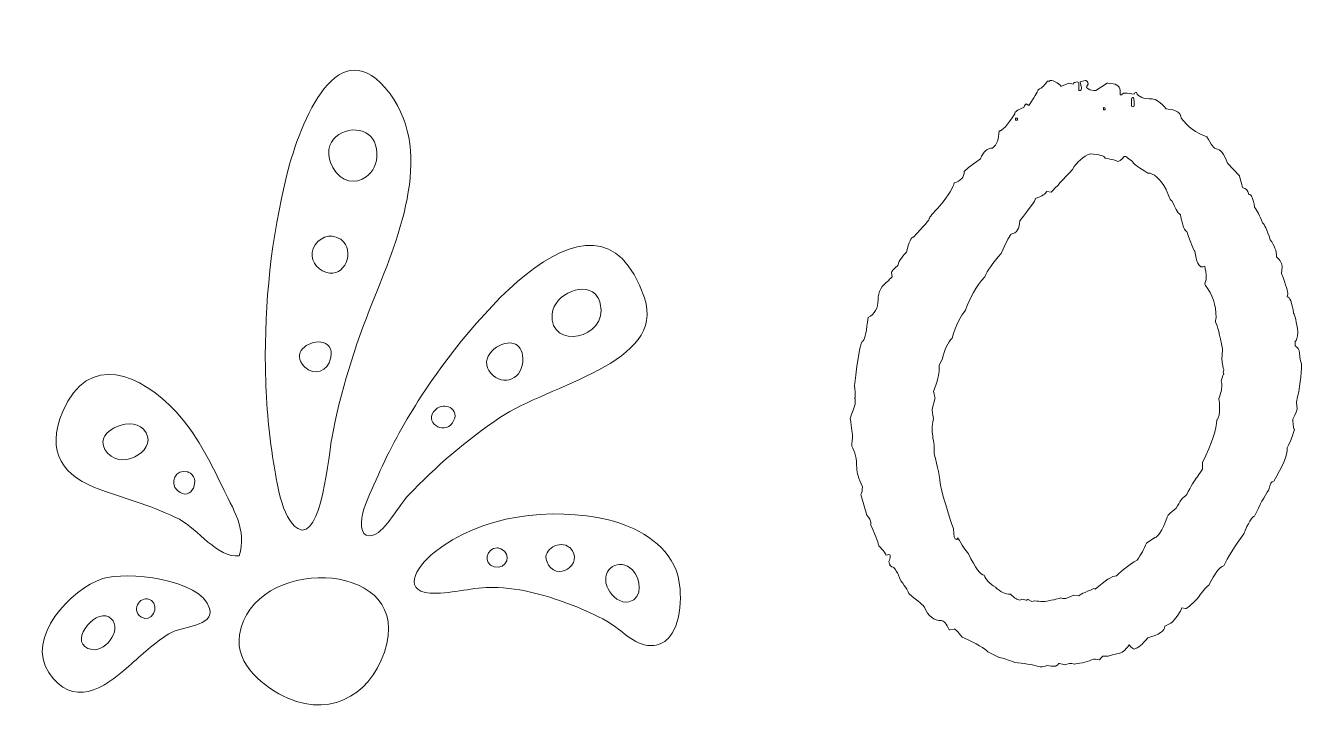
# Model space of a CAD drawing. Header units: inches. Extents: x 1.5 to 13.4, y -15.7 to -0.7.
# Drawn here: x 3.883 to 7.451, y -12.635 to -10.697 of the extents above; entities that cross this region are included whole.
import ezdxf

# ---------------------------------------------------------------- set-up
doc = ezdxf.new("R2010")
doc.units = ezdxf.units.IN
doc.header["$MEASUREMENT"] = 0
doc.layers.add('Layer 1', color=7, linetype='Continuous')

# ---------------------------------------------------------------- blocks, each defined once
blk = doc.blocks.new('block 16')
at = {"layer": 'Layer 1', "lineweight": 0}
blk.add_lwpolyline([(6.6513, -10.9563), (6.6572, -10.9563), (6.6572, -10.9623), (6.6513, -10.9623), (6.6513, -10.9563)], dxfattribs=at)
for points, knots in [([(6.2075, -11.9354), (6.2075, -11.9464), (6.2128, -11.9636), (6.2234, -11.9872), (6.2234, -11.9964), (6.2221, -12.0037), (6.2194, -12.009), (6.2194, -12.009), (6.2354, -12.0668), (6.2354, -12.0668), (6.2433, -12.0724), (6.2473, -12.0817), (6.2473, -12.0946), (6.2619, -12.1288), (6.2692, -12.148), (6.2692, -12.1523), (6.2825, -12.1656), (6.2891, -12.1742), (6.2891, -12.1782), (6.2921, -12.1782), (6.2947, -12.1775), (6.2971, -12.1762), (6.2997, -12.1762), (6.301, -12.1775), (6.301, -12.1802), (6.301, -12.1858), (6.2997, -12.1911), (6.2971, -12.1961), (6.3, -12.2067), (6.304, -12.212), (6.309, -12.212), (6.314, -12.2137), (6.3213, -12.2263), (6.3309, -12.2498), (6.3455, -12.2687), (6.3528, -12.2807), (6.3528, -12.2857), (6.381, -12.3075), (6.3956, -12.3201), (6.3966, -12.3235), (6.4075, -12.3487), (6.4234, -12.3613), (6.4443, -12.3613), (6.4509, -12.3613), (6.4583, -12.3699), (6.4662, -12.3872), (6.4662, -12.3872), (6.4682, -12.3872), (6.4682, -12.3872), (6.4682, -12.3872), (6.4801, -12.3852), (6.4801, -12.3852), (6.4835, -12.3852), (6.4907, -12.3925), (6.502, -12.4071), (6.5438, -12.426), (6.5677, -12.4399), (6.5737, -12.4488), (6.5737, -12.4488), (6.6055, -12.4648), (6.6055, -12.4648), (6.6194, -12.4664), (6.634, -12.4711), (6.6493, -12.4787), (6.6728, -12.48), (6.6967, -12.484), (6.7209, -12.4906), (6.7282, -12.4906), (6.7342, -12.4893), (6.7388, -12.4867), (6.7478, -12.488), (6.7551, -12.4886), (6.7607, -12.4886), (6.7607, -12.4886), (6.7647, -12.4886), (6.7647, -12.4886), (6.77, -12.4853), (6.7727, -12.4827), (6.7727, -12.4807), (6.775, -12.4807), (6.7803, -12.482), (6.7886, -12.4847), (6.7886, -12.4847), (6.8025, -12.4807), (6.8025, -12.4807), (6.8065, -12.4807), (6.8111, -12.4814), (6.8164, -12.4827), (6.8373, -12.48), (6.8553, -12.4754), (6.8702, -12.4687), (6.8715, -12.4687), (6.8768, -12.4694), (6.8861, -12.4707), (6.8914, -12.4641), (6.8947, -12.4608), (6.8961, -12.4608), (6.8961, -12.4608), (6.908, -12.4608), (6.908, -12.4608), (6.909, -12.4608), (6.9196, -12.4581), (6.9398, -12.4528), (6.9481, -12.4528), (6.9581, -12.4449), (6.9697, -12.4289), (6.9766, -12.4369), (6.9813, -12.4409), (6.9836, -12.4409), (6.9939, -12.4386), (7.0065, -12.4279), (7.0214, -12.409), (7.0533, -12.4008), (7.0692, -12.3901), (7.0692, -12.3772), (7.0838, -12.3699), (7.0911, -12.3653), (7.0911, -12.3633), (7.1043, -12.3497), (7.113, -12.3371), (7.1169, -12.3255), (7.1169, -12.3255), (7.1269, -12.3274), (7.1269, -12.3274), (7.1309, -12.3274), (7.1421, -12.3182), (7.1607, -12.2996), (7.172, -12.2817), (7.1826, -12.2691), (7.1926, -12.2618), (7.2085, -12.2289), (7.2224, -12.211), (7.2343, -12.208), (7.245, -12.1842), (7.2635, -12.1543), (7.2901, -12.1185), (7.302, -12.0883), (7.312, -12.0717), (7.3199, -12.0688), (7.3345, -12.0382), (7.3478, -12.0137), (7.3597, -11.9951), (7.3634, -11.9792), (7.368, -11.9712), (7.3737, -11.9712), (7.3989, -11.9311), (7.4115, -11.8999), (7.4115, -11.8777), (7.4211, -11.8595), (7.4277, -11.8422), (7.4314, -11.826), (7.429, -11.826), (7.4277, -11.818), (7.4274, -11.8021), (7.4274, -11.8021), (7.4274, -11.7981), (7.4274, -11.7981), (7.4353, -11.7812), (7.4393, -11.7719), (7.4393, -11.7703), (7.4393, -11.7703), (7.4373, -11.7503), (7.4373, -11.7503), (7.4466, -11.7102), (7.4513, -11.6744), (7.4513, -11.6429), (7.4486, -11.6369), (7.4466, -11.627), (7.4453, -11.613), (7.4453, -11.6031), (7.4413, -11.5964), (7.4333, -11.5931), (7.4333, -11.5931), (7.4333, -11.5812), (7.4333, -11.5812), (7.4377, -11.5776), (7.4403, -11.5689), (7.4413, -11.5553), (7.437, -11.5248), (7.433, -11.5069), (7.4294, -11.5016), (7.4247, -11.4711), (7.4188, -11.4558), (7.4115, -11.4558), (7.4115, -11.4558), (7.4135, -11.4479), (7.4135, -11.4479), (7.4135, -11.4432), (7.4075, -11.424), (7.3955, -11.3902), (7.3955, -11.3868), (7.3962, -11.3815), (7.3975, -11.3742), (7.3975, -11.3643), (7.3922, -11.3543), (7.3816, -11.3444), (7.3816, -11.3275), (7.3756, -11.3116), (7.3637, -11.2966), (7.3551, -11.2681), (7.3478, -11.2522), (7.3418, -11.2489), (7.3345, -11.2293), (7.3272, -11.2147), (7.3199, -11.2051), (7.3169, -11.1812), (7.3116, -11.1693), (7.304, -11.1693), (7.3003, -11.1573), (7.295, -11.1514), (7.2881, -11.1514), (7.2867, -11.1514), (7.2834, -11.1401), (7.2781, -11.1175), (7.2781, -11.1175), (7.2443, -11.0817), (7.2443, -11.0817), (7.2347, -11.0552), (7.2241, -11.0419), (7.2125, -11.0419), (7.2075, -11.0419), (7.1989, -11.0306), (7.1866, -11.0081), (7.1564, -10.9971), (7.1325, -10.9799), (7.1149, -10.9563), (7.1149, -10.9411), (7.101, -10.9325), (7.0732, -10.9305), (7.0572, -10.9119), (7.044, -10.9026), (7.0334, -10.9026), (7.0098, -10.9026), (6.9952, -10.8966), (6.9896, -10.8847), (6.9896, -10.8847), (6.9876, -10.8847), (6.9876, -10.8847), (6.9853, -10.8847), (6.9839, -10.886), (6.9836, -10.8887), (6.9836, -10.8887), (6.9637, -10.8867), (6.9637, -10.8867), (6.9637, -10.8867), (6.9538, -10.8867), (6.9538, -10.8867), (6.9538, -10.8867), (6.9478, -10.8907), (6.9478, -10.8907), (6.9478, -10.8907), (6.9438, -10.8907), (6.9438, -10.8907), (6.9438, -10.8907), (6.9438, -10.8787), (6.9438, -10.8787), (6.9438, -10.8655), (6.9325, -10.8588), (6.91, -10.8588), (6.91, -10.8588), (6.908, -10.8588), (6.908, -10.8588), (6.908, -10.8588), (6.8762, -10.8787), (6.8762, -10.8787), (6.8762, -10.8787), (6.8702, -10.8787), (6.8702, -10.8787), (6.8625, -10.8787), (6.8559, -10.8761), (6.8503, -10.8708), (6.8503, -10.8684), (6.8516, -10.8651), (6.8543, -10.8608), (6.8533, -10.8542), (6.8513, -10.8509), (6.8483, -10.8509), (6.8483, -10.8509), (6.8463, -10.8509), (6.8463, -10.8509), (6.8463, -10.8509), (6.8324, -10.8548), (6.8324, -10.8548), (6.8324, -10.8555), (6.8337, -10.8608), (6.8364, -10.8708), (6.8364, -10.8714), (6.8357, -10.8741), (6.8344, -10.8787), (6.8344, -10.8787), (6.8284, -10.8787), (6.8284, -10.8787), (6.8284, -10.8787), (6.8284, -10.8588), (6.8284, -10.8588), (6.8284, -10.8565), (6.8271, -10.8552), (6.8244, -10.8548), (6.8178, -10.8548), (6.8138, -10.8568), (6.8125, -10.8608), (6.8125, -10.8608), (6.8005, -10.8588), (6.8005, -10.8588), (6.8005, -10.8588), (6.7806, -10.8668), (6.7806, -10.8668), (6.7806, -10.8668), (6.7786, -10.8668), (6.7786, -10.8668), (6.7693, -10.8568), (6.7594, -10.8515), (6.7488, -10.8509), (6.7488, -10.8522), (6.7461, -10.8529), (6.7408, -10.8529), (6.7349, -10.8631), (6.7262, -10.8711), (6.715, -10.8767), (6.7126, -10.884), (6.704, -10.8986), (6.6891, -10.9205), (6.6891, -10.9205), (6.6811, -10.9165), (6.6811, -10.9165), (6.6798, -10.9165), (6.6778, -10.9199), (6.6752, -10.9265), (6.6579, -10.9321), (6.6493, -10.9381), (6.6493, -10.9444), (6.6291, -10.9762), (6.6145, -10.9921), (6.6055, -10.9921), (6.6055, -11.014), (6.5995, -11.03), (6.5876, -11.0399), (6.5727, -11.0399), (6.5614, -11.0499), (6.5538, -11.0698), (6.5246, -11.091), (6.5093, -11.1029), (6.508, -11.1056), (6.508, -11.1208), (6.4987, -11.1315), (6.4801, -11.1374), (6.4781, -11.1487), (6.4649, -11.1699), (6.4403, -11.2011), (6.4204, -11.2223), (6.4105, -11.2343), (6.4105, -11.2369), (6.4105, -11.2402), (6.3959, -11.2575), (6.3667, -11.2887), (6.3601, -11.2887), (6.3534, -11.3026), (6.3468, -11.3305), (6.3309, -11.3477), (6.3229, -11.3603), (6.3229, -11.3683), (6.311, -11.3779), (6.305, -11.3845), (6.305, -11.3882), (6.305, -11.3882), (6.307, -11.4001), (6.307, -11.4001), (6.3004, -11.4057), (6.2971, -11.4091), (6.2971, -11.41), (6.2772, -11.4237), (6.2672, -11.4416), (6.2672, -11.4638), (6.2672, -11.487), (6.2579, -11.5036), (6.2393, -11.5135), (6.2354, -11.55), (6.2307, -11.5719), (6.2254, -11.5792), (6.2185, -11.5792), (6.2105, -11.621), (6.2015, -11.7046), (6.2029, -11.7162), (6.2035, -11.7261), (6.2035, -11.7344), (6.2035, -11.7358), (6.2029, -11.7377), (6.2015, -11.7404), (6.2029, -11.7404), (6.2035, -11.7411), (6.2035, -11.7424), (6.2035, -11.7424), (6.2035, -11.7563), (6.2035, -11.7563), (6.1972, -11.7712), (6.1926, -11.7845), (6.1896, -11.7961), (6.1936, -11.823), (6.1956, -11.8409), (6.1956, -11.8498), (6.1942, -11.8634), (6.1936, -11.8714), (6.1936, -11.8737), (6.2029, -11.8883), (6.2075, -11.9089), (6.2075, -11.9354)], [0, 0, 0, 0, 1, 1, 1, 2, 2, 2, 3, 3, 3, 4, 4, 4, 5, 5, 5, 6, 6, 6, 7, 7, 7, 8, 8, 8, 9, 9, 9, 10, 10, 10, 11, 11, 11, 12, 12, 12, 13, 13, 13, 14, 14, 14, 15, 15, 15, 16, 16, 16, 17, 17, 17, 18, 18, 18, 19, 19, 19, 20, 20, 20, 21, 21, 21, 22, 22, 22, 23, 23, 23, 24, 24, 24, 25, 25, 25, 26, 26, 26, 27, 27, 27, 28, 28, 28, 29, 29, 29, 30, 30, 30, 31, 31, 31, 32, 32, 32, 33, 33, 33, 34, 34, 34, 35, 35, 35, 36, 36, 36, 37, 37, 37, 38, 38, 38, 39, 39, 39, 40, 40, 40, 41, 41, 41, 42, 42, 42, 43, 43, 43, 44, 44, 44, 45, 45, 45, 46, 46, 46, 47, 47, 47, 48, 48, 48, 49, 49, 49, 50, 50, 50, 51, 51, 51, 52, 52, 52, 53, 53, 53, 54, 54, 54, 55, 55, 55, 56, 56, 56, 57, 57, 57, 58, 58, 58, 59, 59, 59, 60, 60, 60, 61, 61, 61, 62, 62, 62, 63, 63, 63, 64, 64, 64, 65, 65, 65, 66, 66, 66, 67, 67, 67, 68, 68, 68, 69, 69, 69, 70, 70, 70, 71, 71, 71, 72, 72, 72, 73, 73, 73, 74, 74, 74, 75, 75, 75, 76, 76, 76, 77, 77, 77, 78, 78, 78, 79, 79, 79, 80, 80, 80, 81, 81, 81, 82, 82, 82, 83, 83, 83, 84, 84, 84, 85, 85, 85, 86, 86, 86, 87, 87, 87, 88, 88, 88, 89, 89, 89, 90, 90, 90, 91, 91, 91, 92, 92, 92, 93, 93, 93, 94, 94, 94, 95, 95, 95, 96, 96, 96, 97, 97, 97, 98, 98, 98, 99, 99, 99, 100, 100, 100, 101, 101, 101, 102, 102, 102, 103, 103, 103, 104, 104, 104, 105, 105, 105, 106, 106, 106, 107, 107, 107, 108, 108, 108, 109, 109, 109, 110, 110, 110, 111, 111, 111, 112, 112, 112, 113, 113, 113, 114, 114, 114, 115, 115, 115, 116, 116, 116, 117, 117, 117, 118, 118, 118, 119, 119, 119, 120, 120, 120, 121, 121, 121, 122, 122, 122, 123, 123, 123, 124, 124, 124, 125, 125, 125, 126, 126, 126, 127, 127, 127, 128, 128, 128, 129, 129, 129, 130, 130, 130, 131, 131, 131, 132, 132, 132, 133, 133, 133, 134, 134, 134, 135, 135, 135, 135]), ([(6.9757, -10.9026), (6.9757, -10.9003), (6.977, -10.899), (6.9796, -10.8986), (6.9796, -10.8986), (6.9816, -10.8986), (6.9816, -10.8986), (6.9816, -10.8986), (6.9836, -10.9086), (6.9836, -10.9086), (6.9836, -10.9086), (6.9836, -10.9205), (6.9836, -10.9205), (6.9836, -10.9232), (6.9823, -10.9245), (6.9796, -10.9245), (6.9773, -10.9245), (6.976, -10.9232), (6.9757, -10.9205), (6.9757, -10.9205), (6.9757, -10.9026), (6.9757, -10.9026)], [0, 0, 0, 0, 1, 1, 1, 2, 2, 2, 3, 3, 3, 4, 4, 4, 5, 5, 5, 6, 6, 6, 7, 7, 7, 7]), ([(6.898, -10.9265), (6.9007, -10.9265), (6.902, -10.9278), (6.902, -10.9305), (6.902, -10.9305), (6.902, -10.9325), (6.902, -10.9325), (6.902, -10.9325), (6.898, -10.9325), (6.898, -10.9325), (6.898, -10.9325), (6.898, -10.9265), (6.898, -10.9265)], [0, 0, 0, 0, 1, 1, 1, 2, 2, 2, 3, 3, 3, 4, 4, 4, 4]), ([(6.4185, -11.7703), (6.4185, -11.7703), (6.4264, -11.7384), (6.4264, -11.7384), (6.4264, -11.7364), (6.4251, -11.7304), (6.4224, -11.7205), (6.433, -11.6913), (6.4383, -11.6707), (6.4383, -11.6588), (6.4383, -11.6588), (6.4383, -11.6469), (6.4383, -11.6469), (6.4383, -11.6469), (6.4463, -11.6309), (6.4463, -11.6309), (6.4533, -11.6028), (6.4626, -11.5829), (6.4742, -11.5712), (6.4854, -11.5344), (6.498, -11.5086), (6.512, -11.4936), (6.5229, -11.4581), (6.5408, -11.427), (6.5657, -11.4001), (6.5723, -11.3829), (6.5876, -11.361), (6.6115, -11.3344), (6.6231, -11.3076), (6.6324, -11.2897), (6.6393, -11.2807), (6.6553, -11.2774), (6.6632, -11.2648), (6.6632, -11.2429), (6.6924, -11.2074), (6.707, -11.1868), (6.707, -11.1812), (6.7259, -11.1739), (6.7365, -11.1673), (6.7388, -11.1613), (6.7388, -11.1613), (6.7508, -11.1633), (6.7508, -11.1633), (6.7654, -11.1487), (6.7853, -11.1275), (6.8105, -11.0996), (6.8241, -11.0781), (6.8407, -11.0635), (6.8602, -11.0558), (6.8864, -11.0578), (6.9004, -11.0618), (6.902, -11.0678), (6.9222, -11.0714), (6.9342, -11.0747), (6.9378, -11.0777), (6.9405, -11.0777), (6.9465, -11.0731), (6.9557, -11.0638), (6.9557, -11.0638), (6.9597, -11.0638), (6.9597, -11.0638), (6.973, -11.0724), (6.9796, -11.0777), (6.9796, -11.0797), (6.9836, -11.0854), (6.9975, -11.0953), (7.0214, -11.1096), (7.0383, -11.1096), (7.0556, -11.1248), (7.0732, -11.1553), (7.0801, -11.1766), (7.0854, -11.1872), (7.0891, -11.1872), (7.0967, -11.2067), (7.1047, -11.22), (7.113, -11.227), (7.1186, -11.2575), (7.1246, -11.2727), (7.1309, -11.2727), (7.1418, -11.3062), (7.1491, -11.3248), (7.1528, -11.3285), (7.1574, -11.3577), (7.164, -11.3722), (7.1727, -11.3722), (7.1727, -11.3722), (7.1766, -11.3722), (7.1766, -11.3722), (7.1766, -11.3722), (7.1806, -11.3703), (7.1806, -11.3703), (7.1833, -11.3802), (7.1846, -11.3908), (7.1846, -11.4021), (7.1846, -11.4077), (7.1833, -11.4137), (7.1806, -11.42), (7.1806, -11.42), (7.1826, -11.424), (7.1826, -11.424), (7.2025, -11.4492), (7.2125, -11.479), (7.2125, -11.5135), (7.2111, -11.5205), (7.2105, -11.5245), (7.2105, -11.5255), (7.2164, -11.5371), (7.2231, -11.5623), (7.2304, -11.6011), (7.2304, -11.6097), (7.2297, -11.6183), (7.2284, -11.627), (7.2297, -11.6449), (7.2317, -11.6555), (7.2343, -11.6588), (7.2343, -11.6595), (7.2337, -11.6621), (7.2324, -11.6668), (7.2324, -11.6668), (7.2343, -11.6707), (7.2343, -11.6707), (7.233, -11.6711), (7.2304, -11.6777), (7.2264, -11.6906), (7.2277, -11.693), (7.2284, -11.6956), (7.2284, -11.6986), (7.2284, -11.6986), (7.2284, -11.7046), (7.2284, -11.7046), (7.2284, -11.7139), (7.2257, -11.7258), (7.2204, -11.7404), (7.2217, -11.7493), (7.2224, -11.7566), (7.2224, -11.7623), (7.2224, -11.7623), (7.2224, -11.7762), (7.2224, -11.7762), (7.2201, -11.7921), (7.2174, -11.8001), (7.2145, -11.8001), (7.2145, -11.825), (7.2012, -11.8648), (7.1746, -11.9195), (7.1746, -11.9195), (7.1746, -11.9374), (7.1746, -11.9374), (7.1654, -11.951), (7.1607, -11.9583), (7.1607, -11.9593), (7.1514, -11.9689), (7.1415, -11.9855), (7.1309, -12.009), (7.1199, -12.016), (7.11, -12.0286), (7.101, -12.0469), (7.0838, -12.0595), (7.0751, -12.0688), (7.0751, -12.0747), (7.0609, -12.1105), (7.0496, -12.1284), (7.0413, -12.1284), (7.0413, -12.1284), (7.0174, -12.1444), (7.0174, -12.1444), (7.0115, -12.1606), (7.0028, -12.1765), (6.9916, -12.1921), (6.97, -12.2047), (6.9508, -12.2193), (6.9339, -12.2359), (6.9219, -12.2359), (6.902, -12.2485), (6.8742, -12.2737), (6.8742, -12.2737), (6.8702, -12.2717), (6.8702, -12.2717), (6.844, -12.2827), (6.83, -12.2893), (6.8284, -12.2916), (6.8284, -12.2916), (6.8145, -12.2896), (6.8145, -12.2896), (6.8145, -12.2896), (6.7926, -12.2996), (6.7926, -12.2996), (6.7926, -12.2996), (6.7826, -12.2996), (6.7826, -12.2996), (6.7826, -12.2996), (6.7786, -12.2976), (6.7786, -12.2976), (6.7743, -12.2996), (6.7597, -12.3029), (6.7349, -12.3075), (6.7349, -12.3075), (6.7269, -12.3075), (6.7269, -12.3075), (6.7213, -12.3075), (6.714, -12.3069), (6.705, -12.3056), (6.7027, -12.3069), (6.7, -12.3075), (6.697, -12.3075), (6.697, -12.3075), (6.6851, -12.3016), (6.6851, -12.3016), (6.6851, -12.3029), (6.6844, -12.3036), (6.6831, -12.3036), (6.6831, -12.3036), (6.6811, -12.3036), (6.6811, -12.3036), (6.6811, -12.3036), (6.6692, -12.3016), (6.6692, -12.3016), (6.6665, -12.3029), (6.6645, -12.3036), (6.6632, -12.3036), (6.6576, -12.3036), (6.649, -12.2983), (6.6373, -12.2877), (6.6227, -12.2877), (6.6088, -12.281), (6.5956, -12.2677), (6.5786, -12.2578), (6.568, -12.2465), (6.5637, -12.2339), (6.5541, -12.2339), (6.5395, -12.214), (6.5199, -12.1742), (6.512, -12.1646), (6.502, -12.15), (6.4901, -12.1304), (6.4901, -12.1304), (6.4881, -12.1304), (6.4881, -12.1304), (6.4881, -12.1304), (6.4881, -12.1344), (6.4881, -12.1344), (6.4881, -12.1344), (6.4861, -12.1344), (6.4861, -12.1344), (6.4808, -12.1344), (6.4781, -12.1245), (6.4781, -12.1046), (6.4609, -12.0548), (6.449, -12.0157), (6.4423, -11.9872), (6.4397, -11.9606), (6.4337, -11.9301), (6.4244, -11.8956), (6.4244, -11.8956), (6.4244, -11.8717), (6.4244, -11.8717), (6.4204, -11.8522), (6.4185, -11.8362), (6.4185, -11.824), (6.4185, -11.818), (6.4198, -11.8087), (6.4224, -11.7961), (6.4198, -11.7829), (6.4185, -11.7742), (6.4185, -11.7703)], [0, 0, 0, 0, 1, 1, 1, 2, 2, 2, 3, 3, 3, 4, 4, 4, 5, 5, 5, 6, 6, 6, 7, 7, 7, 8, 8, 8, 9, 9, 9, 10, 10, 10, 11, 11, 11, 12, 12, 12, 13, 13, 13, 14, 14, 14, 15, 15, 15, 16, 16, 16, 17, 17, 17, 18, 18, 18, 19, 19, 19, 20, 20, 20, 21, 21, 21, 22, 22, 22, 23, 23, 23, 24, 24, 24, 25, 25, 25, 26, 26, 26, 27, 27, 27, 28, 28, 28, 29, 29, 29, 30, 30, 30, 31, 31, 31, 32, 32, 32, 33, 33, 33, 34, 34, 34, 35, 35, 35, 36, 36, 36, 37, 37, 37, 38, 38, 38, 39, 39, 39, 40, 40, 40, 41, 41, 41, 42, 42, 42, 43, 43, 43, 44, 44, 44, 45, 45, 45, 46, 46, 46, 47, 47, 47, 48, 48, 48, 49, 49, 49, 50, 50, 50, 51, 51, 51, 52, 52, 52, 53, 53, 53, 54, 54, 54, 55, 55, 55, 56, 56, 56, 57, 57, 57, 58, 58, 58, 59, 59, 59, 60, 60, 60, 61, 61, 61, 62, 62, 62, 63, 63, 63, 64, 64, 64, 65, 65, 65, 66, 66, 66, 67, 67, 67, 68, 68, 68, 69, 69, 69, 70, 70, 70, 71, 71, 71, 72, 72, 72, 73, 73, 73, 74, 74, 74, 75, 75, 75, 76, 76, 76, 77, 77, 77, 78, 78, 78, 79, 79, 79, 80, 80, 80, 81, 81, 81, 82, 82, 82, 83, 83, 83, 84, 84, 84, 85, 85, 85, 86, 86, 86, 87, 87, 87, 88, 88, 88, 88])]:
    blk.add_open_spline(points, degree=3, knots=knots, dxfattribs=at)
blk = doc.blocks.new('block 18')
at = {"layer": 'Layer 1', "lineweight": 0}
for points, knots in [([(5.0325, -12.2846), (5.0912, -12.2831), (5.1447, -12.2652), (5.2047, -12.2687), (5.2432, -12.2709), (5.2875, -12.2781), (5.3247, -12.2888), (5.3876, -12.3068), (5.4632, -12.3349), (5.5189, -12.3693), (5.5561, -12.3922), (5.5898, -12.436), (5.6402, -12.4308), (5.659, -12.4288), (5.6735, -12.4196), (5.6846, -12.4059), (5.7219, -12.3599), (5.7194, -12.263), (5.7024, -12.2204), (5.6713, -12.1425), (5.5908, -12.0984), (5.513, -12.0797), (5.3541, -12.0416), (5.1558, -12.0663), (5.0256, -12.1705), (4.9741, -12.2117), (4.9287, -12.2874), (5.0325, -12.2846)], [0, 0, 0, 0, 1, 1, 1, 2, 2, 2, 3, 3, 3, 4, 4, 4, 5, 5, 5, 6, 6, 6, 7, 7, 7, 8, 8, 8, 9, 9, 9, 9]), ([(5.202, -12.1579), (5.2053, -12.158), (5.2087, -12.1587), (5.2123, -12.1602), (5.2462, -12.1742), (5.2281, -12.2201), (5.1938, -12.211), (5.1589, -12.2018), (5.1739, -12.1569), (5.202, -12.1579)], [0, 0, 0, 0, 1, 1, 1, 2, 2, 2, 3, 3, 3, 3]), ([(5.4041, -12.1564), (5.4046, -12.1569), (5.4052, -12.1574), (5.4057, -12.158), (5.4502, -12.2023), (5.3645, -12.2587), (5.3405, -12.1954), (5.3274, -12.1608), (5.379, -12.1348), (5.4041, -12.1564)], [0, 0, 0, 0, 1, 1, 1, 2, 2, 2, 3, 3, 3, 3]), ([(5.58, -12.2194), (5.6035, -12.2427), (5.6116, -12.2985), (5.5706, -12.3085), (5.5476, -12.3141), (5.5234, -12.2944), (5.5123, -12.2728), (5.5108, -12.2699), (5.5096, -12.267), (5.5086, -12.2642), (5.4919, -12.2146), (5.5448, -12.1845), (5.58, -12.2194)], [0, 0, 0, 0, 1, 1, 1, 2, 2, 2, 3, 3, 3, 4, 4, 4, 4])]:
    blk.add_open_spline(points, degree=3, knots=knots, dxfattribs=at)
blk = doc.blocks.new('block 19')
at = {"layer": 'Layer 1', "lineweight": 0}
for points, knots in [([(5.2099, -11.7934), (5.346, -11.7012), (5.6764, -11.642), (5.6137, -11.4583), (5.4766, -11.0567), (5.0801, -11.59), (4.9814, -11.7469), (4.9395, -11.8135), (4.9001, -11.8826), (4.8693, -11.9551), (4.8549, -11.9889), (4.8334, -12.028), (4.8255, -12.0632), (4.8187, -12.0931), (4.8204, -12.1357), (4.858, -12.1218), (4.8882, -12.1106), (4.9301, -12.0355), (4.953, -12.0114), (5.0305, -11.9298), (5.1167, -11.8566), (5.2099, -11.7934)], [0, 0, 0, 0, 1, 1, 1, 2, 2, 2, 3, 3, 3, 4, 4, 4, 5, 5, 5, 6, 6, 6, 7, 7, 7, 7]), ([(5.3557, -11.5032), (5.3607, -11.4474), (5.4525, -11.4082), (5.483, -11.4564), (5.4863, -11.4616), (5.4888, -11.4677), (5.4905, -11.4749), (5.5136, -11.5741), (5.3465, -11.6068), (5.3557, -11.5032)], [0, 0, 0, 0, 1, 1, 1, 2, 2, 2, 3, 3, 3, 3]), ([(5.2537, -11.5886), (5.2667, -11.5951), (5.2754, -11.6106), (5.2734, -11.6386), (5.2695, -11.691), (5.2089, -11.7088), (5.1791, -11.6622), (5.1512, -11.6184), (5.2184, -11.5707), (5.2537, -11.5886)], [0, 0, 0, 0, 1, 1, 1, 2, 2, 2, 3, 3, 3, 3]), ([(5.0295, -11.7715), (5.0427, -11.7593), (5.059, -11.7591), (5.0703, -11.7656), (5.0835, -11.7732), (5.09, -11.7899), (5.0774, -11.8078), (5.0512, -11.845), (4.9943, -11.8038), (5.0295, -11.7715)], [0, 0, 0, 0, 1, 1, 1, 2, 2, 2, 3, 3, 3, 3])]:
    blk.add_open_spline(points, degree=3, knots=knots, dxfattribs=at)
blk = doc.blocks.new('block 20')
at = {"layer": 'Layer 1', "lineweight": 0}
for points, knots in [([(4.6448, -12.104), (4.7109, -12.1431), (4.733, -11.8851), (4.7392, -11.852), (4.7636, -11.7211), (4.8041, -11.5943), (4.8535, -11.4707), (4.9189, -11.3069), (5.0294, -11.0585), (4.9024, -10.8884), (4.7597, -10.6972), (4.6512, -10.9643), (4.6139, -11.1147), (4.5703, -11.2906), (4.551, -11.4734), (4.5539, -11.6546), (4.5554, -11.743), (4.5623, -11.8314), (4.5767, -11.9187), (4.5845, -11.9661), (4.5984, -12.0765), (4.6448, -12.104)], [0, 0, 0, 0, 1, 1, 1, 2, 2, 2, 3, 3, 3, 4, 4, 4, 5, 5, 5, 6, 6, 6, 7, 7, 7, 7]), ([(4.8274, -10.9939), (4.8482, -11.0021), (4.8644, -11.0214), (4.8659, -11.0538), (4.8673, -11.0832), (4.8544, -11.1067), (4.836, -11.1203), (4.8074, -11.1412), (4.7652, -11.1379), (4.7421, -11.0939), (4.7021, -11.0179), (4.7777, -10.9743), (4.8274, -10.9939)], [0, 0, 0, 0, 1, 1, 1, 2, 2, 2, 3, 3, 3, 4, 4, 4, 4]), ([(4.6879, -11.3207), (4.6998, -11.29), (4.735, -11.2766), (4.7623, -11.2936), (4.7637, -11.2944), (4.7651, -11.2954), (4.7665, -11.2964), (4.8062, -11.3265), (4.7759, -11.4044), (4.7243, -11.3876), (4.6955, -11.3782), (4.6765, -11.3502), (4.6879, -11.3207)], [0, 0, 0, 0, 1, 1, 1, 2, 2, 2, 3, 3, 3, 4, 4, 4, 4]), ([(4.7085, -11.5824), (4.7279, -11.5845), (4.743, -11.5982), (4.7362, -11.6286), (4.7283, -11.6637), (4.6903, -11.6786), (4.664, -11.6523), (4.6237, -11.6123), (4.6733, -11.5785), (4.7085, -11.5824)], [0, 0, 0, 0, 1, 1, 1, 2, 2, 2, 3, 3, 3, 3])]:
    blk.add_open_spline(points, degree=3, knots=knots, dxfattribs=at)
blk = doc.blocks.new('block 21')
at = {"layer": 'Layer 1', "lineweight": 0}
for points, knots in [([(4.4326, -11.9856), (4.3963, -11.9097), (4.3618, -11.8406), (4.304, -11.7774), (4.2069, -11.6713), (4.0577, -11.6091), (3.9872, -11.7765), (3.9391, -11.8909), (3.9863, -11.9588), (4.096, -11.9965), (4.169, -12.0217), (4.2444, -12.0425), (4.3133, -12.078), (4.366, -12.1052), (4.418, -12.1857), (4.4808, -12.1805), (4.5038, -12.1082), (4.4619, -12.0469), (4.4326, -11.9856)], [0, 0, 0, 0, 1, 1, 1, 2, 2, 2, 3, 3, 3, 4, 4, 4, 5, 5, 5, 6, 6, 6, 6]), ([(4.1131, -11.8936), (4.0608, -11.8367), (4.1743, -11.7848), (4.213, -11.8262), (4.2612, -11.8777), (4.1593, -11.9439), (4.1131, -11.8936)], [0, 0, 0, 0, 1, 1, 1, 2, 2, 2, 2]), ([(4.3077, -11.9974), (4.2843, -11.9765), (4.3035, -11.936), (4.3354, -11.945), (4.3362, -11.9452), (4.3371, -11.9455), (4.3379, -11.9458), (4.3769, -11.9601), (4.3478, -12.0334), (4.3077, -11.9974)], [0, 0, 0, 0, 1, 1, 1, 2, 2, 2, 3, 3, 3, 3])]:
    blk.add_open_spline(points, degree=3, knots=knots, dxfattribs=at)
blk = doc.blocks.new('block 22')
at = {"layer": 'Layer 1', "lineweight": 0}
for points, knots in [([(4.3975, -12.3272), (4.3737, -12.2433), (4.1629, -12.223), (4.099, -12.2439), (4.009, -12.2733), (3.883, -12.4101), (3.9479, -12.5061), (4.0158, -12.6066), (4.1002, -12.5525), (4.1718, -12.489), (4.2083, -12.4566), (4.2427, -12.4243), (4.284, -12.398), (4.3178, -12.3764), (4.4119, -12.3783), (4.3975, -12.3272)], [0, 0, 0, 0, 1, 1, 1, 2, 2, 2, 3, 3, 3, 4, 4, 4, 5, 5, 5, 5]), ([(4.2056, -12.3505), (4.1761, -12.3306), (4.2071, -12.2852), (4.2349, -12.3049), (4.2601, -12.3228), (4.2347, -12.3701), (4.2056, -12.3505)], [0, 0, 0, 0, 1, 1, 1, 2, 2, 2, 2]), ([(4.0697, -12.4422), (3.9955, -12.4292), (4.075, -12.328), (4.1157, -12.3507), (4.1598, -12.3752), (4.1111, -12.4495), (4.0697, -12.4422)], [0, 0, 0, 0, 1, 1, 1, 2, 2, 2, 2])]:
    blk.add_open_spline(points, degree=3, knots=knots, dxfattribs=at)

msp = doc.modelspace()

# ---------------------------------------------------------------- linework, layer by layer
at = {"layer": 'Layer 1', "lineweight": 0}
msp.add_open_spline([(4.4815, -12.4009), (4.5164, -12.18), (4.9493, -12.1886), (4.8935, -12.425), (4.862, -12.5584), (4.7454, -12.6349), (4.6167, -12.5781), (4.5519, -12.5496), (4.4683, -12.4844), (4.4815, -12.4009)], degree=3, knots=[0, 0, 0, 0, 1, 1, 1, 2, 2, 2, 3, 3, 3, 3], dxfattribs=at)

# ---------------------------------------------------------------- block references
at = {"layer": 'Layer 1'}
for name in ['block 20', 'block 16', 'block 19', 'block 21', 'block 18', 'block 22']:
    msp.add_blockref(name, (0, 0), dxfattribs=at)

doc.saveas('drawing.dxf')
